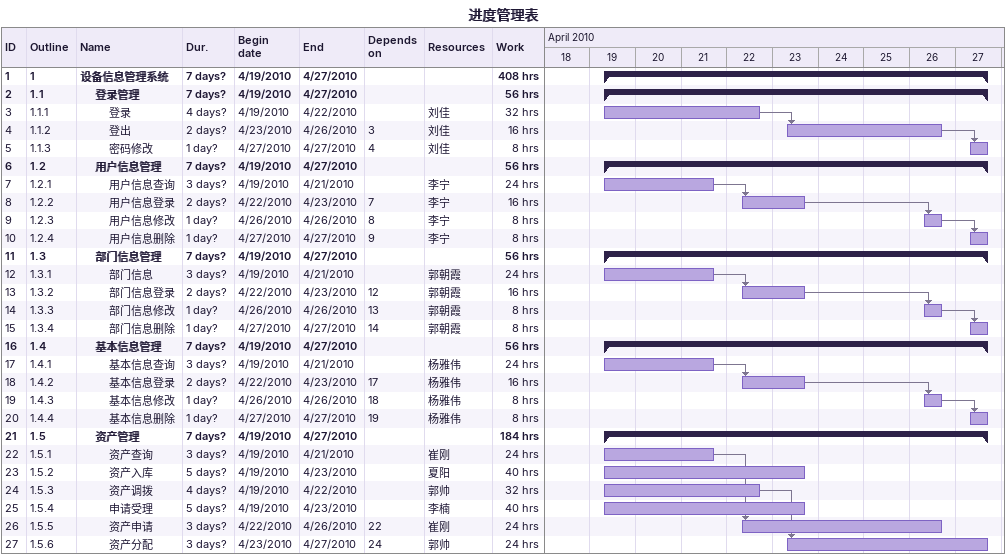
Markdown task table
进度管理表

| ID | WBS | Task | Duration | Start | Finish | Predecessors | Resources | Work (h) |
|---|---|---|---|---|---|---|---|---|
| 1 | 1 | **设备信息管理系统** | 7d? | 2010-04-19 | 2010-04-27 |  |  | 408 |
| 2 | 1.1 | **登录管理** | 7d? | 2010-04-19 | 2010-04-27 |  |  | 56 |
| 3 | 1.1.1 | 登录 | 4d? | 2010-04-19 | 2010-04-22 |  | 刘佳 | 32 |
| 4 | 1.1.2 | 登出 | 2d? | 2010-04-23 | 2010-04-26 | 3 | 刘佳 | 16 |
| 5 | 1.1.3 | 密码修改 | 1d? | 2010-04-27 | 2010-04-27 | 4 | 刘佳 | 8 |
| 6 | 1.2 | **用户信息管理** | 7d? | 2010-04-19 | 2010-04-27 |  |  | 56 |
| 7 | 1.2.1 | 用户信息查询 | 3d? | 2010-04-19 | 2010-04-21 |  | 李宁 | 24 |
| 8 | 1.2.2 | 用户信息登录 | 2d? | 2010-04-22 | 2010-04-23 | 7 | 李宁 | 16 |
| 9 | 1.2.3 | 用户信息修改 | 1d? | 2010-04-26 | 2010-04-26 | 8 | 李宁 | 8 |
| 10 | 1.2.4 | 用户信息删除 | 1d? | 2010-04-27 | 2010-04-27 | 9 | 李宁 | 8 |
| 11 | 1.3 | **部门信息管理** | 7d? | 2010-04-19 | 2010-04-27 |  |  | 56 |
| 12 | 1.3.1 | 部门信息 | 3d? | 2010-04-19 | 2010-04-21 |  | 郭朝霞 | 24 |
| 13 | 1.3.2 | 部门信息登录 | 2d? | 2010-04-22 | 2010-04-23 | 12 | 郭朝霞 | 16 |
| 14 | 1.3.3 | 部门信息修改 | 1d? | 2010-04-26 | 2010-04-26 | 13 | 郭朝霞 | 8 |
| 15 | 1.3.4 | 部门信息删除 | 1d? | 2010-04-27 | 2010-04-27 | 14 | 郭朝霞 | 8 |
| 16 | 1.4 | **基本信息管理** | 7d? | 2010-04-19 | 2010-04-27 |  |  | 56 |
| 17 | 1.4.1 | 基本信息查询 | 3d? | 2010-04-19 | 2010-04-21 |  | 杨雅伟 | 24 |
| 18 | 1.4.2 | 基本信息登录 | 2d? | 2010-04-22 | 2010-04-23 | 17 | 杨雅伟 | 16 |
| 19 | 1.4.3 | 基本信息修改 | 1d? | 2010-04-26 | 2010-04-26 | 18 | 杨雅伟 | 8 |
| 20 | 1.4.4 | 基本信息删除 | 1d? | 2010-04-27 | 2010-04-27 | 19 | 杨雅伟 | 8 |
| 21 | 1.5 | **资产管理** | 7d? | 2010-04-19 | 2010-04-27 |  |  | 184 |
| 22 | 1.5.1 | 资产查询 | 3d? | 2010-04-19 | 2010-04-21 |  | 崔刚 | 24 |
| 23 | 1.5.2 | 资产入库 | 5d? | 2010-04-19 | 2010-04-23 |  | 夏阳 | 40 |
| 24 | 1.5.3 | 资产调拨 | 4d? | 2010-04-19 | 2010-04-22 |  | 郭帅 | 32 |
| 25 | 1.5.4 | 申请受理 | 5d? | 2010-04-19 | 2010-04-23 |  | 李楠 | 40 |
| 26 | 1.5.5 | 资产申请 | 3d? | 2010-04-22 | 2010-04-26 | 22 | 崔刚 | 24 |
| 27 | 1.5.6 | 资产分配 | 3d? | 2010-04-23 | 2010-04-27 | 24 | 郭帅 | 24 |
